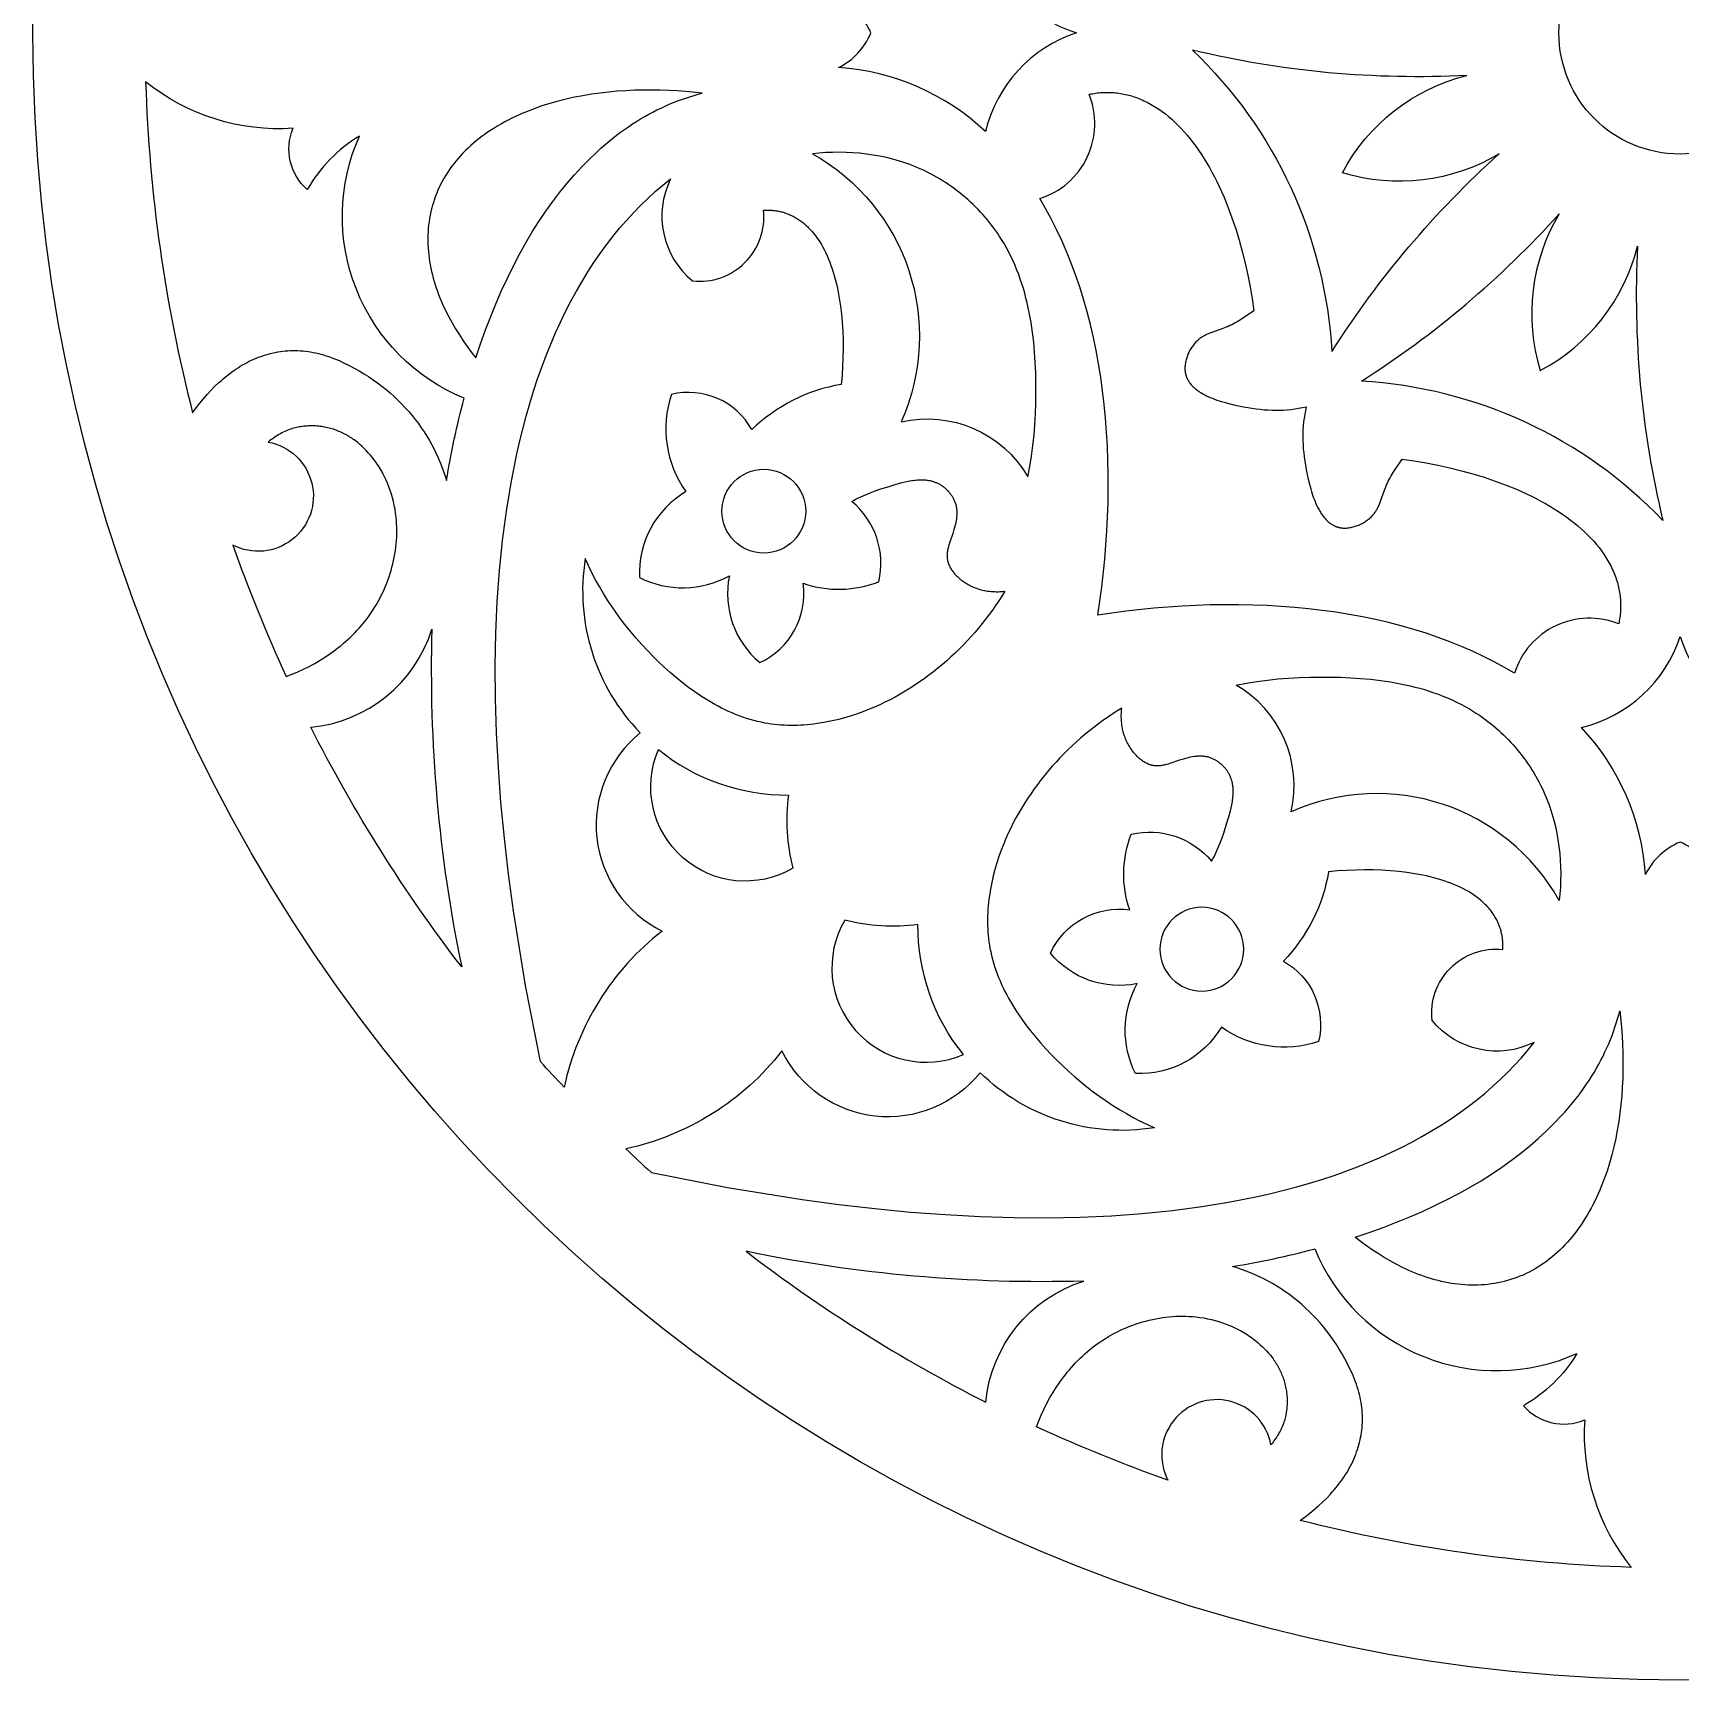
# Model space of a CAD drawing. Extents: x 4084 to 4967, y 642 to 1525.
# Drawn here: x 4084.3 to 4525.8, y 641.6 to 1083.1 of the extents above; entities that cross this region are included whole.
import ezdxf

# ---------------------------------------------------------------- set-up
doc = ezdxf.new("R2010")
doc.units = 0
doc.layers.add('LAYER_1', color=1, linetype='CONTINUOUS')

msp = doc.modelspace()

# ---------------------------------------------------------------- linework, layer by layer
at = {"layer": 'LAYER_1'}
for points in [[(4364.04, 1083.1, 0.262072), (4339.69, 1056.66, 0.173657), (4300.3, 1073.82, 0.181067), (4308.94, 1083.1, 0.181067), (4300.3, 1092.38, 0.173657), (4339.69, 1109.55, 0.262072)], [(4477.36, 1050.72, -0.212453), (4435.33, 1045.62, -0.212453), (4468.66, 1071.73, -0.072646), (4395.1, 1078.52, -0.19036), (4432.49, 997.68, -0.068279)], [(4199.89, 985.17, -0.422668), (4171.87, 1055.47, 0.127435), (4157.88, 1041.14, -0.326761), (4154.1, 1057.54, -0.189007), (4114.55, 1070.02, 0.054597), (4127.13, 981.31), (4128.07, 982.59), (4129.04, 983.84), (4130.03, 985.04), (4131.04, 986.2), (4132.07, 987.32), (4133.13, 988.39), (4134.21, 989.41), (4134.76, 989.9), (4135.31, 990.38), (4135.87, 990.85), (4136.43, 991.3), (4137, 991.75), (4137.58, 992.17), (4138.16, 992.59), (4138.74, 992.99), (4139.33, 993.37), (4139.92, 993.75), (4140.52, 994.1), (4141.12, 994.45), (4141.73, 994.77), (4142.34, 995.09), (4142.96, 995.38), (4143.58, 995.67), (4144.21, 995.93), (4144.83, 996.18), (4145.47, 996.42), (4146.1, 996.64), (4146.74, 996.84), (4147.39, 997.03), (4148.04, 997.2), (4148.69, 997.35), (4149.34, 997.49), (4150, 997.61), (4150.66, 997.71), (4151.32, 997.8), (4151.99, 997.87), (4152.66, 997.92), (4153.33, 997.95), (4154.01, 997.97), (4154.68, 997.97), (4155.36, 997.95), (4156.04, 997.92), (4156.73, 997.87), (4157.41, 997.8), (4158.1, 997.71), (4158.78, 997.6), (4159.47, 997.48), (4160.16, 997.34), (4160.85, 997.18), (4161.54, 997), (4162.24, 996.81), (4162.93, 996.59), (4163.62, 996.36), (4164.32, 996.11), (4165.01, 995.85), (4165.71, 995.57), (4166.4, 995.27), (4167.78, 994.63), (4169.13, 993.96), (4170.46, 993.26), (4171.76, 992.53), (4173.04, 991.77), (4174.28, 990.98), (4175.5, 990.16), (4176.69, 989.31), (4177.85, 988.43), (4178.98, 987.53), (4180.08, 986.6), (4181.14, 985.65), (4182.17, 984.67), (4183.17, 983.67), (4184.14, 982.66), (4185.07, 981.62), (4185.96, 980.56), (4186.82, 979.48), (4187.65, 978.39), (4188.43, 977.28), (4189.19, 976.16), (4189.91, 975.02), (4190.59, 973.87), (4191.24, 972.72), (4191.85, 971.55), (4192.43, 970.37), (4192.97, 969.18), (4193.48, 967.99), (4193.96, 966.79), (4194.4, 965.59), (4194.8, 964.38), (4195.18, 963.18, -0.023045)], [(4369.78, 927.06), (4370.81, 934.51), (4371.62, 942.04), (4372.19, 949.61), (4372.5, 957.2), (4372.56, 961), (4372.56, 964.78), (4372.48, 968.56), (4372.34, 972.33), (4372.12, 976.08), (4371.83, 979.81), (4371.47, 983.51), (4371.04, 987.18), (4370.53, 990.82), (4369.95, 994.42), (4369.3, 997.98), (4368.57, 1001.5), (4367.76, 1004.96), (4366.89, 1008.37), (4365.94, 1011.72), (4364.91, 1015.02), (4363.81, 1018.24), (4362.65, 1021.4), (4361.41, 1024.49), (4360.1, 1027.5), (4358.72, 1030.43), (4357.28, 1033.29), (4355.77, 1036.05), (4354.19, 1038.73, 0.437486), (4367.44, 1066.65), (4367.87, 1066.74), (4368.3, 1066.82), (4368.74, 1066.89), (4369.17, 1066.96), (4369.61, 1067.01), (4370.05, 1067.06), (4370.49, 1067.1), (4370.93, 1067.13), (4371.37, 1067.16), (4371.82, 1067.17), (4372.26, 1067.18), (4372.7, 1067.17), (4373.15, 1067.16), (4373.6, 1067.14), (4374.04, 1067.11), (4374.49, 1067.07), (4374.94, 1067.02), (4375.39, 1066.96), (4375.84, 1066.9), (4376.29, 1066.82), (4376.74, 1066.73), (4377.19, 1066.64), (4377.64, 1066.53), (4378.09, 1066.42), (4378.54, 1066.29), (4378.99, 1066.16), (4379.44, 1066.02), (4379.89, 1065.86), (4380.34, 1065.7), (4380.79, 1065.52), (4381.24, 1065.34), (4381.69, 1065.15), (4382.14, 1064.94), (4382.58, 1064.73), (4383.03, 1064.51), (4383.48, 1064.27), (4383.92, 1064.03), (4384.36, 1063.78), (4384.81, 1063.51), (4385.25, 1063.24), (4386.12, 1062.66), (4387, 1062.05), (4387.86, 1061.39), (4388.72, 1060.69), (4389.57, 1059.96), (4390.42, 1059.19), (4391.25, 1058.37), (4392.07, 1057.52), (4392.89, 1056.63), (4393.69, 1055.71), (4394.48, 1054.74), (4395.26, 1053.75), (4396.03, 1052.71), (4396.78, 1051.64), (4397.52, 1050.54), (4398.25, 1049.4), (4398.96, 1048.24), (4399.66, 1047.04), (4400.34, 1045.81), (4401.01, 1044.55), (4401.65, 1043.27), (4402.29, 1041.95), (4402.9, 1040.61), (4403.5, 1039.25), (4404.65, 1036.45), (4405.72, 1033.57), (4406.72, 1030.61), (4407.64, 1027.59), (4408.49, 1024.5), (4409.27, 1021.38), (4409.97, 1018.21), (4410.59, 1015.02), (4411.14, 1011.8), (4411.62, 1008.58), (4408.01, 1006.22), (4407.08, 1005.66), (4406.61, 1005.4), (4406.14, 1005.14), (4405.66, 1004.9), (4405.18, 1004.66), (4404.68, 1004.44), (4404.19, 1004.22), (4403.71, 1004.04), (4403.23, 1003.86), (4400.3, 1002.84), (4399.82, 1002.66), (4399.35, 1002.46), (4398.89, 1002.25), (4398.66, 1002.14), (4398.43, 1002.03), (4398.21, 1001.9), (4397.99, 1001.78), (4397.77, 1001.65), (4397.55, 1001.51), (4397.34, 1001.37), (4397.14, 1001.22), (4396.93, 1001.06), (4396.73, 1000.9), (4396.62, 1000.8), (4396.51, 1000.7), (4396.29, 1000.5), (4396.07, 1000.28), (4395.87, 1000.06), (4395.67, 999.83), (4395.47, 999.6), (4395.28, 999.35), (4395.1, 999.1), (4394.92, 998.84), (4394.76, 998.58), (4394.59, 998.31), (4394.44, 998.04), (4394.29, 997.76), (4394.16, 997.48), (4394.02, 997.2), (4393.9, 996.91), (4393.79, 996.62), (4393.68, 996.33), (4393.58, 996.04), (4393.49, 995.75), (4393.41, 995.45), (4393.34, 995.16), (4393.28, 994.86), (4393.23, 994.57), (4393.18, 994.27), (4393.15, 993.98), (4393.13, 993.69), (4393.12, 993.55), (4393.12, 993.41), (4393.11, 993.26), (4393.11, 993.12), (4393.12, 992.98), (4393.12, 992.84), (4393.13, 992.7), (4393.14, 992.57), (4393.16, 992.43), (4393.17, 992.29), (4393.19, 992.16), (4393.21, 992.03), (4393.24, 991.9), (4393.27, 991.78), (4393.3, 991.65), (4393.33, 991.52), (4393.36, 991.4), (4393.4, 991.27), (4393.44, 991.15), (4393.48, 991.03), (4393.53, 990.91), (4393.57, 990.79), (4393.62, 990.67), (4393.67, 990.56), (4393.73, 990.44), (4393.78, 990.33), (4393.84, 990.21), (4393.9, 990.1), (4393.97, 989.99), (4394.03, 989.88), (4394.1, 989.77), (4394.17, 989.66), (4394.24, 989.55), (4394.32, 989.44), (4394.47, 989.23), (4394.63, 989.03), (4394.8, 988.82), (4394.98, 988.63), (4395.17, 988.43), (4395.36, 988.24), (4395.56, 988.05), (4395.77, 987.87), (4395.98, 987.69), (4396.2, 987.52), (4396.43, 987.34), (4396.66, 987.18), (4396.9, 987.01), (4397.14, 986.85), (4397.39, 986.69), (4397.65, 986.54), (4397.91, 986.39), (4398.18, 986.24), (4398.72, 985.95), (4399.29, 985.68), (4399.87, 985.42), (4400.46, 985.17), (4401.07, 984.93), (4401.68, 984.71), (4402.31, 984.49), (4402.95, 984.29), (4403.59, 984.1), (4404.89, 983.74), (4406.19, 983.42), (4407.49, 983.14), (4408.77, 982.89), (4409.93, 982.68), (4411.07, 982.5), (4412.18, 982.35), (4413.28, 982.22), (4414.35, 982.12), (4415.41, 982.04), (4416.46, 982), (4417.49, 981.98), (4418.52, 981.99), (4419.54, 982.03), (4420.55, 982.1), (4421.56, 982.2), (4422.57, 982.33), (4423.59, 982.49), (4424.6, 982.68), (4425.62, 982.9), (4425.4, 981.88), (4425.21, 980.87), (4425.05, 979.85), (4424.92, 978.84), (4424.82, 977.83), (4424.75, 976.82), (4424.71, 975.8), (4424.7, 974.77), (4424.72, 973.74), (4424.76, 972.69), (4424.84, 971.63), (4424.94, 970.56), (4425.07, 969.46), (4425.22, 968.35), (4425.4, 967.21), (4425.61, 966.05), (4425.86, 964.77), (4426.14, 963.47), (4426.46, 962.17), (4426.82, 960.87), (4427.01, 960.23), (4427.21, 959.59), (4427.43, 958.96), (4427.65, 958.35), (4427.89, 957.74), (4428.14, 957.15), (4428.4, 956.57), (4428.67, 956), (4428.96, 955.46), (4429.11, 955.19), (4429.26, 954.93), (4429.41, 954.67), (4429.57, 954.42), (4429.73, 954.18), (4429.9, 953.94), (4430.06, 953.71), (4430.24, 953.48), (4430.41, 953.26), (4430.59, 953.05), (4430.77, 952.84), (4430.96, 952.64), (4431.15, 952.45), (4431.35, 952.26), (4431.54, 952.08), (4431.75, 951.91), (4431.95, 951.75), (4432.16, 951.6), (4432.27, 951.52), (4432.38, 951.45), (4432.49, 951.38), (4432.6, 951.31), (4432.71, 951.25), (4432.82, 951.18), (4432.93, 951.12), (4433.05, 951.06), (4433.16, 951.01), (4433.28, 950.95), (4433.39, 950.9), (4433.51, 950.85), (4433.63, 950.81), (4433.75, 950.76), (4433.87, 950.72), (4433.99, 950.68), (4434.12, 950.64), (4434.24, 950.61), (4434.37, 950.58), (4434.5, 950.55), (4434.62, 950.52), (4434.75, 950.49), (4434.88, 950.47), (4435.01, 950.45), (4435.15, 950.44), (4435.29, 950.42), (4435.42, 950.41), (4435.56, 950.4), (4435.7, 950.4), (4435.84, 950.39), (4435.98, 950.39), (4436.13, 950.4), (4436.27, 950.4), (4436.41, 950.41), (4436.7, 950.43), (4436.99, 950.46), (4437.29, 950.51), (4437.58, 950.56), (4437.88, 950.62), (4438.17, 950.69), (4438.47, 950.77), (4438.76, 950.86), (4439.05, 950.96), (4439.34, 951.07), (4439.63, 951.18), (4439.92, 951.3), (4440.2, 951.43), (4440.48, 951.57), (4440.76, 951.72), (4441.03, 951.87), (4441.3, 952.04), (4441.56, 952.2), (4441.82, 952.38), (4442.07, 952.56), (4442.32, 952.75), (4442.55, 952.95), (4442.78, 953.15), (4443, 953.35), (4443.22, 953.57), (4443.42, 953.79), (4443.52, 953.9), (4443.62, 954.01), (4443.78, 954.21), (4443.94, 954.42), (4444.09, 954.62), (4444.23, 954.83), (4444.37, 955.05), (4444.5, 955.27), (4444.62, 955.49), (4444.75, 955.71), (4444.86, 955.94), (4444.97, 956.17), (4445.18, 956.63), (4445.38, 957.1), (4445.56, 957.58), (4446.58, 960.51), (4446.76, 960.99), (4446.94, 961.47), (4447.16, 961.96), (4447.38, 962.46), (4447.62, 962.94), (4447.86, 963.42), (4448.12, 963.89), (4448.38, 964.36), (4448.94, 965.29), (4451.3, 968.9), (4454.52, 968.42), (4457.74, 967.87), (4460.93, 967.25), (4464.1, 966.55), (4467.22, 965.77), (4470.31, 964.92), (4473.33, 964), (4476.29, 963), (4479.17, 961.93), (4481.97, 960.78), (4483.34, 960.18), (4484.67, 959.57), (4485.99, 958.93), (4487.27, 958.29), (4488.53, 957.62), (4489.76, 956.94), (4490.96, 956.24), (4492.12, 955.53), (4493.26, 954.8), (4494.36, 954.06), (4495.43, 953.31), (4496.47, 952.54), (4497.46, 951.76), (4498.43, 950.97), (4499.35, 950.17), (4500.24, 949.35), (4501.09, 948.53), (4501.91, 947.7), (4502.68, 946.85), (4503.41, 946), (4504.11, 945.14), (4504.77, 944.28), (4505.38, 943.4), (4505.96, 942.53), (4506.23, 942.09), (4506.5, 941.64), (4506.75, 941.2), (4506.99, 940.76), (4507.23, 940.31), (4507.45, 939.86), (4507.66, 939.42), (4507.87, 938.97), (4508.06, 938.52), (4508.24, 938.07), (4508.42, 937.62), (4508.58, 937.17), (4508.74, 936.72), (4508.88, 936.27), (4509.01, 935.82), (4509.14, 935.37), (4509.25, 934.92), (4509.36, 934.47), (4509.45, 934.02), (4509.54, 933.57), (4509.62, 933.12), (4509.68, 932.67), (4509.74, 932.22), (4509.79, 931.77), (4509.83, 931.32), (4509.86, 930.88), (4509.88, 930.43), (4509.89, 929.98), (4509.9, 929.54), (4509.89, 929.1), (4509.88, 928.65), (4509.85, 928.21), (4509.82, 927.77), (4509.78, 927.33), (4509.73, 926.89), (4509.68, 926.45), (4509.61, 926.02), (4509.54, 925.58), (4509.46, 925.15), (4509.37, 924.72, 0.437486), (4481.45, 911.47), (4478.77, 913.05), (4476.01, 914.56), (4473.15, 916), (4470.22, 917.38), (4467.21, 918.69), (4464.12, 919.93), (4460.96, 921.09), (4457.74, 922.19), (4454.44, 923.21), (4451.09, 924.17), (4447.68, 925.04), (4444.22, 925.85), (4440.7, 926.58), (4437.14, 927.23), (4433.54, 927.81), (4429.9, 928.32), (4426.23, 928.75), (4422.53, 929.11), (4418.8, 929.4), (4415.05, 929.62), (4411.28, 929.76), (4407.5, 929.84), (4403.72, 929.84), (4399.92, 929.78), (4392.33, 929.47), (4384.76, 928.9), (4377.23, 928.09)], [(4293.29, 1050.72, -0.387941), (4317.07, 978.86, -0.32891), (4351.04, 964.1), (4351.56, 966.89), (4352.01, 969.69), (4352.38, 972.5), (4352.67, 975.33), (4352.89, 978.16), (4353.05, 981.01), (4353.15, 983.88), (4353.19, 986.76), (4353.18, 989.43), (4353.12, 992.12), (4353, 994.81), (4352.82, 997.49), (4352.58, 1000.18), (4352.26, 1002.85), (4351.87, 1005.5), (4351.39, 1008.13), (4351.12, 1009.44), (4350.82, 1010.74), (4350.51, 1012.03), (4350.17, 1013.31), (4349.8, 1014.58), (4349.41, 1015.84), (4348.99, 1017.09), (4348.55, 1018.33), (4348.07, 1019.56), (4347.57, 1020.78), (4347.05, 1021.98), (4346.49, 1023.17), (4345.9, 1024.34), (4345.28, 1025.5), (4344.63, 1026.64), (4343.95, 1027.77), (4343.45, 1028.54), (4342.94, 1029.31), (4342.41, 1030.06), (4341.87, 1030.81), (4341.31, 1031.55), (4340.74, 1032.28), (4340.16, 1033), (4339.56, 1033.71), (4338.94, 1034.4), (4338.32, 1035.09), (4337.68, 1035.77), (4337.03, 1036.43), (4336.36, 1037.08), (4335.68, 1037.72), (4334.99, 1038.35), (4334.29, 1038.97), (4333.58, 1039.57), (4332.86, 1040.16), (4332.12, 1040.73), (4331.38, 1041.3), (4330.62, 1041.85), (4329.85, 1042.38), (4329.08, 1042.9), (4328.29, 1043.41), (4327.5, 1043.9), (4326.7, 1044.37), (4325.89, 1044.83), (4325.07, 1045.27), (4324.24, 1045.7), (4323.41, 1046.11), (4322.56, 1046.51), (4321.71, 1046.88), (4320.88, 1047.24), (4320.03, 1047.57), (4319.18, 1047.89), (4318.33, 1048.2), (4317.46, 1048.49), (4316.6, 1048.76), (4315.73, 1049.01), (4314.85, 1049.26), (4313.09, 1049.69), (4311.31, 1050.07), (4309.53, 1050.38), (4307.73, 1050.64), (4305.92, 1050.84), (4304.11, 1050.98), (4302.3, 1051.07), (4300.49, 1051.11), (4298.68, 1051.09), (4296.88, 1051.02), (4295.08, 1050.89)], [(4252.95, 842.39, 0.174213), (4226.7, 800.54, -0.005671), (4220.36, 807.4), (4216.37, 827.77), (4213.14, 847.76), (4211.82, 857.59), (4210.7, 867.29), (4209.79, 876.85), (4209.09, 886.26), (4208.6, 895.51), (4208.33, 904.59), (4208.27, 913.48), (4208.43, 922.18), (4208.81, 930.69), (4209.4, 938.97), (4210.21, 947.04), (4211.24, 954.88), (4212.49, 962.48), (4213.95, 969.83), (4214.76, 973.42), (4215.63, 976.93), (4216.54, 980.39), (4217.51, 983.78), (4218.53, 987.1), (4219.61, 990.35), (4220.73, 993.54), (4221.91, 996.66), (4223.13, 999.7), (4224.41, 1002.68), (4225.73, 1005.59), (4227.11, 1008.43), (4228.53, 1011.2), (4230, 1013.9), (4231.52, 1016.52), (4233.09, 1019.07), (4234.7, 1021.55), (4236.35, 1023.96), (4238.05, 1026.29), (4239.8, 1028.55), (4241.59, 1030.74), (4243.42, 1032.85), (4245.29, 1034.9), (4247.2, 1036.86), (4249.16, 1038.76), (4251.15, 1040.58), (4253.18, 1042.32), (4255.26, 1044, 0.348975), (4261.1, 1016.65, 0.480384), (4280.15, 1035.58), (4280.46, 1035.59), (4280.78, 1035.6), (4281.1, 1035.61), (4281.41, 1035.61), (4281.73, 1035.6), (4282.04, 1035.59), (4282.35, 1035.57), (4282.67, 1035.54), (4282.98, 1035.51), (4283.29, 1035.47), (4283.6, 1035.43), (4283.91, 1035.38), (4284.21, 1035.32), (4284.52, 1035.26), (4284.83, 1035.19), (4285.13, 1035.11), (4285.43, 1035.02), (4285.73, 1034.93), (4286.03, 1034.84), (4286.33, 1034.73), (4286.63, 1034.62), (4286.93, 1034.5), (4287.22, 1034.38), (4287.51, 1034.25), (4287.8, 1034.11), (4288.09, 1033.96), (4288.38, 1033.81), (4288.66, 1033.65), (4288.95, 1033.49), (4289.23, 1033.31), (4289.51, 1033.13), (4289.78, 1032.95), (4290.06, 1032.75), (4290.33, 1032.55), (4290.6, 1032.34), (4290.87, 1032.13), (4291.14, 1031.9), (4291.4, 1031.68), (4291.66, 1031.44), (4291.92, 1031.2), (4292.17, 1030.95), (4292.43, 1030.69), (4292.68, 1030.42), (4292.92, 1030.15), (4293.17, 1029.87), (4293.41, 1029.59), (4293.88, 1029), (4294.35, 1028.38), (4294.8, 1027.74), (4295.23, 1027.07), (4295.66, 1026.37), (4296.07, 1025.65), (4296.47, 1024.9), (4296.85, 1024.12), (4297.22, 1023.32), (4297.57, 1022.5), (4297.91, 1021.66), (4298.24, 1020.79), (4298.55, 1019.9), (4298.84, 1018.98), (4299.12, 1018.05), (4299.39, 1017.09), (4299.64, 1016.12), (4299.87, 1015.13), (4300.09, 1014.12), (4300.29, 1013.09), (4300.47, 1012.04), (4300.8, 1009.9), (4301.06, 1007.71), (4301.26, 1005.46), (4301.39, 1003.18), (4301.47, 1000.85), (4301.49, 998.5), (4301.45, 996.12), (4301.35, 993.72), (4301.2, 991.31), (4301, 988.9, 0.151207), (4277.02, 976.78, 0.338214), (4255.46, 986.19, 0.239572), (4259.36, 960.15, 0.279084), (4246.93, 937.14, 0.247206), (4271, 937.61, 0.276208), (4279.18, 914.34, 0.330951), (4290.79, 935.58, 0.176903), (4311.05, 936, 0.284816), (4303.82, 957.53), (4304.42, 957.87), (4305.03, 958.19), (4305.64, 958.5), (4306.25, 958.79), (4306.87, 959.07), (4307.5, 959.34), (4308.76, 959.85), (4310.05, 960.33), (4311.36, 960.78), (4314.07, 961.64), (4315.68, 962.13), (4317.32, 962.58), (4318.15, 962.77), (4318.97, 962.95), (4319.38, 963.03), (4319.79, 963.1), (4320.2, 963.16), (4320.61, 963.21), (4321.02, 963.26), (4321.42, 963.29), (4321.83, 963.32), (4322.23, 963.33), (4322.63, 963.33), (4323.03, 963.32), (4323.42, 963.3), (4323.62, 963.28), (4323.82, 963.26), (4324.01, 963.24), (4324.2, 963.21), (4324.4, 963.18), (4324.59, 963.14), (4324.78, 963.1), (4324.97, 963.06), (4325.16, 963.02), (4325.35, 962.97), (4325.54, 962.91), (4325.73, 962.85), (4325.91, 962.79), (4326.1, 962.72), (4326.28, 962.65), (4326.46, 962.58), (4326.64, 962.5), (4326.82, 962.41), (4327.02, 962.32), (4327.2, 962.22), (4327.39, 962.11), (4327.58, 962), (4327.76, 961.89), (4327.94, 961.77), (4328.12, 961.64), (4328.3, 961.51), (4328.47, 961.38), (4328.65, 961.24), (4328.81, 961.1), (4328.98, 960.96), (4329.14, 960.81), (4329.3, 960.66), (4329.46, 960.5), (4329.61, 960.34), (4329.76, 960.18), (4329.91, 960.01), (4330.05, 959.84), (4330.18, 959.67), (4330.32, 959.49), (4330.45, 959.32), (4330.57, 959.13), (4330.69, 958.95), (4330.8, 958.77), (4330.91, 958.58), (4331.02, 958.39), (4331.12, 958.2), (4331.21, 958), (4331.3, 957.81), (4331.38, 957.61), (4331.46, 957.41), (4331.53, 957.2), (4331.6, 956.98), (4331.67, 956.76), (4331.72, 956.54), (4331.77, 956.32), (4331.82, 956.1), (4331.85, 955.87), (4331.88, 955.64), (4331.91, 955.42), (4331.93, 955.19), (4331.94, 954.96), (4331.95, 954.73), (4331.96, 954.5), (4331.95, 954.27), (4331.95, 954.04), (4331.94, 953.8), (4331.92, 953.57), (4331.9, 953.34), (4331.88, 953.1), (4331.85, 952.87), (4331.78, 952.4), (4331.69, 951.92), (4331.59, 951.45), (4331.48, 950.98), (4331.35, 950.51), (4331.21, 950.04), (4330.87, 948.98), (4329.99, 946.37), (4329.84, 945.86), (4329.7, 945.35), (4329.64, 945.09), (4329.58, 944.84), (4329.53, 944.59), (4329.48, 944.33), (4329.44, 944.08), (4329.41, 943.83), (4329.38, 943.58), (4329.36, 943.34), (4329.36, 943.09), (4329.35, 942.97), (4329.35, 942.84), (4329.36, 942.72), (4329.36, 942.6), (4329.37, 942.48), (4329.38, 942.35), (4329.39, 942.23), (4329.41, 942.11), (4329.43, 941.99), (4329.45, 941.87), (4329.47, 941.75), (4329.49, 941.64), (4329.52, 941.52), (4329.55, 941.41), (4329.58, 941.29), (4329.61, 941.18), (4329.65, 941.06), (4329.69, 940.95), (4329.73, 940.84), (4329.77, 940.72), (4329.86, 940.5), (4329.97, 940.28), (4330.07, 940.05), (4330.19, 939.83), (4330.31, 939.62), (4330.45, 939.4), (4330.58, 939.19), (4330.73, 938.98), (4330.88, 938.77), (4331.04, 938.56), (4331.21, 938.36), (4331.38, 938.16), (4331.55, 937.96), (4331.73, 937.77), (4331.92, 937.58), (4332.11, 937.39), (4332.3, 937.21), (4332.5, 937.03), (4332.71, 936.85), (4332.91, 936.68), (4333.12, 936.51), (4333.34, 936.35), (4333.55, 936.19), (4333.77, 936.03), (4334, 935.88), (4334.22, 935.73), (4334.44, 935.59), (4334.75, 935.41), (4335.05, 935.24), (4335.36, 935.07), (4335.67, 934.91), (4335.98, 934.77), (4336.29, 934.63), (4336.61, 934.49), (4336.92, 934.37), (4337.24, 934.25), (4337.56, 934.14), (4337.89, 934.04), (4338.21, 933.94), (4338.54, 933.86), (4338.87, 933.78), (4339.19, 933.7), (4339.52, 933.64), (4339.85, 933.58), (4340.19, 933.52), (4340.52, 933.48), (4340.85, 933.44), (4341.18, 933.41), (4341.52, 933.38), (4341.85, 933.36), (4342.18, 933.35), (4342.52, 933.34), (4342.85, 933.34), (4343.18, 933.34), (4343.52, 933.35), (4344.18, 933.39), (4344.84, 933.45), (4344.04, 932.17), (4343.22, 930.91), (4342.37, 929.65), (4341.5, 928.41), (4340.6, 927.19), (4339.68, 925.97), (4338.74, 924.78), (4337.78, 923.6), (4336.79, 922.44), (4335.78, 921.29), (4334.74, 920.16), (4333.69, 919.05), (4332.61, 917.96), (4331.51, 916.89), (4330.39, 915.84), (4329.26, 914.82), (4328.1, 913.81), (4326.92, 912.83), (4325.72, 911.87), (4324.5, 910.93), (4323.26, 910.02), (4322.01, 909.14), (4320.73, 908.28), (4319.44, 907.44), (4318.13, 906.64), (4316.8, 905.86), (4315.45, 905.11), (4314.09, 904.39), (4312.71, 903.7), (4311.32, 903.03), (4309.9, 902.41), (4308.48, 901.81), (4306.79, 901.15), (4305.08, 900.54), (4303.35, 899.97), (4301.61, 899.46), (4299.86, 899), (4298.1, 898.6), (4296.33, 898.26), (4294.56, 897.97), (4293.68, 897.85), (4292.79, 897.75), (4291.9, 897.66), (4291.01, 897.59), (4290.13, 897.54), (4289.24, 897.5), (4288.36, 897.48), (4287.48, 897.48), (4286.59, 897.5), (4285.72, 897.53), (4284.84, 897.59), (4283.96, 897.66), (4283.09, 897.75), (4282.23, 897.86), (4281.36, 897.99), (4280.5, 898.14), (4279.5, 898.33), (4278.51, 898.56), (4277.53, 898.81), (4276.55, 899.09), (4275.57, 899.39), (4274.6, 899.72), (4273.64, 900.07), (4272.69, 900.44), (4271.74, 900.84), (4270.8, 901.25), (4269.86, 901.69), (4268.94, 902.15), (4268.01, 902.62), (4267.1, 903.12), (4266.19, 903.64), (4265.29, 904.17), (4263.52, 905.28), (4261.77, 906.46), (4260.06, 907.7), (4258.38, 908.99), (4256.73, 910.32), (4255.12, 911.7), (4253.54, 913.12), (4252, 914.57), (4250.45, 916.1), (4248.94, 917.65), (4247.47, 919.23), (4246.05, 920.84), (4244.66, 922.48), (4243.32, 924.14), (4242.02, 925.84), (4240.76, 927.56), (4239.55, 929.3), (4238.38, 931.08), (4237.26, 932.88), (4236.19, 934.7), (4235.16, 936.55), (4234.18, 938.43), (4233.25, 940.33), (4232.37, 942.26, 0.236208), (4247.1, 895.5, 0.54694)], [(4493.44, 1034.64, 0.212453), (4488.34, 992.61, 0.212453), (4514.45, 1025.94, 0.072646), (4521.24, 952.38, 0.19036), (4440.4, 989.77, 0.068279)], [(4147.41, 973.45, -1.162222), (4137.91, 945.85, 0.023123), (4152.24, 910.61), (4153.8, 911.22), (4155.34, 911.87), (4156.86, 912.58), (4158.37, 913.33), (4159.86, 914.13), (4161.32, 914.98), (4162.75, 915.88), (4164.15, 916.83), (4164.84, 917.32), (4165.51, 917.82), (4166.18, 918.34), (4166.85, 918.87), (4167.5, 919.41), (4168.14, 919.96), (4168.77, 920.53), (4169.38, 921.1), (4169.99, 921.69), (4170.59, 922.29), (4171.17, 922.91), (4171.74, 923.53), (4172.3, 924.17), (4172.84, 924.82), (4173.38, 925.48), (4173.89, 926.15), (4174.43, 926.88), (4174.94, 927.62), (4175.45, 928.37), (4175.93, 929.13), (4176.4, 929.91), (4176.85, 930.7), (4177.28, 931.49), (4177.69, 932.3), (4178.09, 933.12), (4178.47, 933.94), (4178.83, 934.78), (4179.17, 935.62), (4179.49, 936.47), (4179.79, 937.33), (4180.07, 938.19), (4180.34, 939.06), (4180.58, 939.93), (4180.81, 940.81), (4181.01, 941.69), (4181.19, 942.58), (4181.35, 943.47), (4181.49, 944.36), (4181.61, 945.26), (4181.71, 946.16), (4181.78, 947.05), (4181.84, 947.95), (4181.87, 948.85), (4181.88, 949.75), (4181.86, 950.65), (4181.83, 951.55), (4181.77, 952.45), (4181.68, 953.34), (4181.55, 954.38), (4181.39, 955.42), (4181.2, 956.45), (4180.97, 957.47), (4180.72, 958.49), (4180.43, 959.5), (4180.1, 960.49), (4179.75, 961.47), (4179.36, 962.44), (4178.94, 963.4), (4178.49, 964.34), (4178.25, 964.81), (4178, 965.27), (4177.75, 965.72), (4177.48, 966.17), (4177.21, 966.62), (4176.93, 967.06), (4176.65, 967.5), (4176.35, 967.93), (4176.05, 968.36), (4175.73, 968.78), (4175.25, 969.4), (4174.75, 970.01), (4174.23, 970.6), (4173.7, 971.18), (4173.14, 971.74), (4172.57, 972.28), (4171.98, 972.8), (4171.38, 973.31), (4170.76, 973.79), (4170.44, 974.02), (4170.12, 974.25), (4169.8, 974.47), (4169.47, 974.68), (4169.14, 974.89), (4168.8, 975.09), (4168.46, 975.29), (4168.12, 975.48), (4167.77, 975.66), (4167.42, 975.84), (4167.07, 976.01), (4166.71, 976.17), (4166.35, 976.32), (4165.98, 976.47), (4165.61, 976.61), (4165.23, 976.74), (4164.86, 976.87), (4164.48, 976.98), (4164.09, 977.09), (4163.71, 977.2), (4163.32, 977.29), (4162.93, 977.38), (4162.53, 977.45), (4162.14, 977.52), (4161.74, 977.58), (4161.35, 977.64), (4160.95, 977.68), (4160.55, 977.72), (4160.15, 977.75), (4159.75, 977.77), (4159.35, 977.78), (4158.95, 977.78), (4158.55, 977.78), (4158.15, 977.77), (4157.76, 977.74), (4157.36, 977.71), (4156.96, 977.67), (4156.57, 977.63), (4156.17, 977.57), (4155.78, 977.5), (4155.39, 977.43), (4155.01, 977.35), (4154.62, 977.25), (4154.24, 977.15), (4153.86, 977.04), (4153.49, 976.92), (4153.07, 976.78), (4152.66, 976.62), (4152.25, 976.45), (4151.85, 976.28), (4151.45, 976.09), (4151.05, 975.89), (4150.67, 975.68), (4150.28, 975.47), (4149.9, 975.24), (4149.53, 975.01), (4149.16, 974.77), (4148.8, 974.52), (4148.44, 974.26), (4148.09, 974), (4147.75, 973.73)], [(4158.83, 896.99, 0.301274), (4191.28, 923.32, 0.05864), (4199.26, 832.75, -0.046215)], [(4525.82, 921.32, 0.262072), (4552.27, 896.97, 0.173657), (4535.1, 857.58, 0.181067), (4525.82, 866.22, 0.181067), (4516.54, 857.58, 0.173657), (4499.38, 896.97, 0.262072)], [(4493.44, 850.57, 0.387941), (4421.58, 874.35, 0.32891), (4406.82, 908.32), (4409.61, 908.84), (4412.41, 909.29), (4415.22, 909.66), (4418.05, 909.95), (4420.88, 910.17), (4423.73, 910.33), (4426.6, 910.43), (4429.48, 910.47), (4432.15, 910.46), (4434.84, 910.4), (4437.53, 910.28), (4440.21, 910.1), (4442.9, 909.86), (4445.57, 909.54), (4448.22, 909.15), (4450.85, 908.67), (4452.16, 908.4), (4453.46, 908.1), (4454.75, 907.79), (4456.03, 907.45), (4457.3, 907.08), (4458.56, 906.69), (4459.81, 906.27), (4461.05, 905.83), (4462.28, 905.35), (4463.5, 904.85), (4464.7, 904.33), (4465.89, 903.77), (4467.06, 903.18), (4468.22, 902.56), (4469.36, 901.91), (4470.49, 901.23), (4471.26, 900.73), (4472.03, 900.22), (4472.78, 899.69), (4473.53, 899.15), (4474.27, 898.59), (4475, 898.02), (4475.72, 897.44), (4476.43, 896.84), (4477.12, 896.22), (4477.81, 895.6), (4478.49, 894.96), (4479.15, 894.31), (4479.8, 893.64), (4480.44, 892.96), (4481.07, 892.27), (4481.69, 891.57), (4482.29, 890.86), (4482.88, 890.14), (4483.45, 889.4), (4484.02, 888.66), (4484.57, 887.9), (4485.1, 887.13), (4485.62, 886.36), (4486.13, 885.57), (4486.62, 884.78), (4487.09, 883.98), (4487.55, 883.17), (4487.99, 882.35), (4488.42, 881.52), (4488.83, 880.69), (4489.23, 879.84), (4489.6, 878.99), (4489.96, 878.16), (4490.29, 877.31), (4490.61, 876.46), (4490.92, 875.61), (4491.21, 874.74), (4491.48, 873.88), (4491.73, 873.01), (4491.98, 872.13), (4492.41, 870.37), (4492.79, 868.59), (4493.1, 866.81), (4493.36, 865.01), (4493.56, 863.2), (4493.7, 861.39), (4493.79, 859.58), (4493.83, 857.77), (4493.81, 855.96), (4493.74, 854.16), (4493.61, 852.36)], [(4285.11, 810.23, -0.174213), (4243.26, 783.98, 0.005671), (4250.12, 777.64), (4270.49, 773.65), (4290.48, 770.42), (4300.31, 769.1), (4310.01, 767.98), (4319.57, 767.07), (4328.98, 766.37), (4338.23, 765.88), (4347.31, 765.61), (4356.2, 765.55), (4364.91, 765.71), (4373.41, 766.08), (4381.69, 766.68), (4389.76, 767.49), (4397.6, 768.52), (4405.2, 769.77), (4412.55, 771.23), (4416.14, 772.04), (4419.65, 772.91), (4423.11, 773.82), (4426.5, 774.79), (4429.82, 775.81), (4433.07, 776.89), (4436.26, 778.01), (4439.38, 779.19), (4442.42, 780.41), (4445.4, 781.69), (4448.31, 783.01), (4451.15, 784.39), (4453.92, 785.81), (4456.62, 787.28), (4459.24, 788.8), (4461.79, 790.37), (4464.27, 791.98), (4466.68, 793.63), (4469.01, 795.33), (4471.27, 797.08), (4473.46, 798.87), (4475.57, 800.7), (4477.62, 802.57), (4479.58, 804.48), (4481.48, 806.44), (4483.3, 808.43), (4485.04, 810.46), (4486.72, 812.54, -0.348975), (4459.37, 818.38, -0.480384), (4478.3, 837.43), (4478.31, 837.74), (4478.32, 838.06), (4478.33, 838.38), (4478.33, 838.69), (4478.32, 839.01), (4478.31, 839.32), (4478.29, 839.63), (4478.26, 839.95), (4478.23, 840.26), (4478.19, 840.57), (4478.15, 840.88), (4478.1, 841.19), (4478.04, 841.49), (4477.98, 841.8), (4477.91, 842.11), (4477.83, 842.41), (4477.74, 842.71), (4477.65, 843.01), (4477.56, 843.31), (4477.45, 843.61), (4477.34, 843.91), (4477.22, 844.21), (4477.1, 844.5), (4476.97, 844.79), (4476.83, 845.08), (4476.68, 845.37), (4476.53, 845.66), (4476.37, 845.94), (4476.21, 846.23), (4476.03, 846.51), (4475.85, 846.79), (4475.67, 847.06), (4475.47, 847.34), (4475.27, 847.61), (4475.06, 847.88), (4474.85, 848.15), (4474.62, 848.42), (4474.4, 848.68), (4474.16, 848.94), (4473.92, 849.2), (4473.67, 849.45), (4473.41, 849.7), (4473.14, 849.95), (4472.87, 850.2), (4472.59, 850.45), (4472.31, 850.69), (4471.72, 851.16), (4471.1, 851.63), (4470.46, 852.08), (4469.79, 852.51), (4469.09, 852.94), (4468.37, 853.35), (4467.62, 853.75), (4466.84, 854.13), (4466.04, 854.5), (4465.22, 854.85), (4464.38, 855.19), (4463.51, 855.52), (4462.62, 855.83), (4461.7, 856.12), (4460.77, 856.4), (4459.81, 856.67), (4458.84, 856.92), (4457.85, 857.15), (4456.84, 857.37), (4455.81, 857.57), (4454.76, 857.75), (4452.62, 858.08), (4450.43, 858.34), (4448.18, 858.54), (4445.9, 858.67), (4443.57, 858.75), (4441.22, 858.77), (4438.84, 858.73), (4436.44, 858.63), (4434.03, 858.48), (4431.62, 858.28, -0.151207), (4419.5, 834.3, -0.338214), (4428.91, 812.74, -0.239572), (4402.87, 816.64, -0.279084), (4379.86, 804.21, -0.247206), (4380.33, 828.28, -0.276208), (4357.06, 836.46, -0.330951), (4378.3, 848.07, -0.176903), (4378.72, 868.33, -0.284816), (4400.25, 861.1), (4400.59, 861.7), (4400.91, 862.31), (4401.22, 862.92), (4401.51, 863.53), (4401.79, 864.15), (4402.06, 864.78), (4402.57, 866.04), (4403.05, 867.33), (4403.5, 868.64), (4404.36, 871.35), (4404.85, 872.96), (4405.3, 874.6), (4405.49, 875.43), (4405.67, 876.25), (4405.75, 876.66), (4405.82, 877.07), (4405.88, 877.48), (4405.93, 877.89), (4405.98, 878.3), (4406.01, 878.7), (4406.04, 879.11), (4406.05, 879.51), (4406.05, 879.91), (4406.04, 880.31), (4406.02, 880.7), (4406, 880.9), (4405.98, 881.1), (4405.96, 881.29), (4405.93, 881.48), (4405.9, 881.68), (4405.86, 881.87), (4405.82, 882.06), (4405.78, 882.25), (4405.74, 882.44), (4405.69, 882.63), (4405.63, 882.82), (4405.57, 883.01), (4405.51, 883.19), (4405.44, 883.38), (4405.37, 883.56), (4405.3, 883.74), (4405.22, 883.92), (4405.13, 884.1), (4405.04, 884.3), (4404.94, 884.48), (4404.83, 884.67), (4404.72, 884.86), (4404.61, 885.04), (4404.49, 885.22), (4404.36, 885.4), (4404.23, 885.58), (4404.1, 885.75), (4403.96, 885.93), (4403.82, 886.09), (4403.68, 886.26), (4403.53, 886.42), (4403.38, 886.58), (4403.22, 886.74), (4403.06, 886.89), (4402.9, 887.04), (4402.73, 887.19), (4402.56, 887.33), (4402.39, 887.46), (4402.21, 887.6), (4402.04, 887.73), (4401.86, 887.85), (4401.67, 887.97), (4401.49, 888.08), (4401.3, 888.19), (4401.11, 888.3), (4400.92, 888.4), (4400.72, 888.49), (4400.53, 888.58), (4400.33, 888.66), (4400.13, 888.74), (4399.92, 888.81), (4399.7, 888.88), (4399.48, 888.95), (4399.26, 889), (4399.04, 889.05), (4398.82, 889.1), (4398.59, 889.13), (4398.36, 889.16), (4398.14, 889.19), (4397.91, 889.21), (4397.68, 889.22), (4397.45, 889.23), (4397.22, 889.24), (4396.99, 889.23), (4396.76, 889.23), (4396.52, 889.22), (4396.29, 889.2), (4396.06, 889.18), (4395.82, 889.16), (4395.59, 889.13), (4395.12, 889.06), (4394.64, 888.97), (4394.17, 888.87), (4393.7, 888.76), (4393.23, 888.63), (4392.76, 888.49), (4391.7, 888.15), (4389.09, 887.27), (4388.58, 887.12), (4388.07, 886.98), (4387.81, 886.92), (4387.56, 886.86), (4387.31, 886.81), (4387.05, 886.76), (4386.8, 886.72), (4386.55, 886.69), (4386.3, 886.66), (4386.06, 886.64), (4385.81, 886.64), (4385.69, 886.63), (4385.56, 886.63), (4385.44, 886.64), (4385.32, 886.64), (4385.2, 886.65), (4385.07, 886.66), (4384.95, 886.67), (4384.83, 886.69), (4384.71, 886.71), (4384.59, 886.73), (4384.47, 886.75), (4384.36, 886.77), (4384.24, 886.8), (4384.13, 886.83), (4384.01, 886.86), (4383.9, 886.89), (4383.78, 886.93), (4383.67, 886.97), (4383.56, 887.01), (4383.44, 887.05), (4383.22, 887.14), (4383, 887.25), (4382.77, 887.35), (4382.55, 887.47), (4382.34, 887.59), (4382.12, 887.73), (4381.91, 887.86), (4381.7, 888.01), (4381.49, 888.16), (4381.28, 888.32), (4381.08, 888.49), (4380.88, 888.66), (4380.69, 888.83), (4380.49, 889.01), (4380.3, 889.2), (4380.11, 889.39), (4379.93, 889.58), (4379.75, 889.78), (4379.57, 889.99), (4379.4, 890.19), (4379.23, 890.4), (4379.07, 890.62), (4378.91, 890.83), (4378.75, 891.05), (4378.6, 891.28), (4378.45, 891.5), (4378.31, 891.72), (4378.13, 892.03), (4377.96, 892.33), (4377.79, 892.64), (4377.64, 892.95), (4377.49, 893.26), (4377.35, 893.57), (4377.21, 893.89), (4377.09, 894.2), (4376.97, 894.52), (4376.86, 894.84), (4376.76, 895.17), (4376.66, 895.49), (4376.58, 895.82), (4376.5, 896.15), (4376.42, 896.47), (4376.36, 896.8), (4376.3, 897.13), (4376.24, 897.47), (4376.2, 897.8), (4376.16, 898.13), (4376.13, 898.46), (4376.1, 898.8), (4376.08, 899.13), (4376.07, 899.46), (4376.06, 899.8), (4376.06, 900.13), (4376.06, 900.46), (4376.07, 900.8), (4376.11, 901.46), (4376.17, 902.12), (4374.89, 901.32), (4373.63, 900.5), (4372.37, 899.65), (4371.13, 898.78), (4369.91, 897.88), (4368.69, 896.96), (4367.5, 896.02), (4366.32, 895.06), (4365.16, 894.07), (4364.01, 893.06), (4362.88, 892.02), (4361.77, 890.97), (4360.68, 889.89), (4359.61, 888.79), (4358.56, 887.67), (4357.54, 886.54), (4356.53, 885.38), (4355.55, 884.2), (4354.59, 883), (4353.65, 881.78), (4352.74, 880.54), (4351.86, 879.29), (4351, 878.01), (4350.16, 876.72), (4349.36, 875.41), (4348.58, 874.08), (4347.83, 872.73), (4347.11, 871.37), (4346.42, 869.99), (4345.75, 868.6), (4345.13, 867.18), (4344.53, 865.76), (4343.87, 864.07), (4343.26, 862.36), (4342.69, 860.63), (4342.18, 858.89), (4341.72, 857.14), (4341.32, 855.38), (4340.98, 853.61), (4340.69, 851.84), (4340.57, 850.96), (4340.47, 850.07), (4340.38, 849.18), (4340.31, 848.29), (4340.26, 847.41), (4340.22, 846.52), (4340.2, 845.64), (4340.2, 844.75), (4340.22, 843.87), (4340.25, 843), (4340.31, 842.12), (4340.38, 841.24), (4340.47, 840.37), (4340.58, 839.51), (4340.71, 838.64), (4340.86, 837.78), (4341.05, 836.78), (4341.28, 835.79), (4341.53, 834.81), (4341.81, 833.83), (4342.11, 832.85), (4342.44, 831.88), (4342.79, 830.92), (4343.16, 829.97), (4343.56, 829.02), (4343.97, 828.08), (4344.41, 827.14), (4344.87, 826.22), (4345.34, 825.29), (4345.84, 824.38), (4346.36, 823.47), (4346.89, 822.57), (4348, 820.8), (4349.18, 819.05), (4350.42, 817.34), (4351.71, 815.66), (4353.04, 814.01), (4354.42, 812.4), (4355.84, 810.82), (4357.29, 809.28), (4358.82, 807.73), (4360.37, 806.22), (4361.95, 804.75), (4363.56, 803.33), (4365.2, 801.94), (4366.86, 800.6), (4368.56, 799.3), (4370.28, 798.04), (4372.02, 796.83), (4373.8, 795.66), (4375.6, 794.54), (4377.42, 793.47), (4379.27, 792.44), (4381.15, 791.46), (4383.05, 790.53), (4384.98, 789.65, -0.236208), (4338.22, 804.38, -0.54694)], [(4288, 859.21, -0.723097), (4251.98, 891.03, 0.173533), (4286.82, 878.83, 0.092314)], [(4301.93, 845.28, 0.723097), (4333.75, 809.26, -0.173533), (4321.55, 844.1, -0.092314)], [(4339.71, 716.11, -0.301274), (4366.04, 748.56, -0.05864), (4275.47, 756.54, 0.046215)], [(4427.89, 757.17, 0.422668), (4498.19, 729.15, -0.127435), (4483.86, 715.16, 0.326761), (4500.26, 711.38, 0.189007), (4512.74, 671.83, -0.054597), (4424.03, 684.41), (4425.31, 685.35), (4426.56, 686.32), (4427.76, 687.31), (4428.92, 688.32), (4430.04, 689.35), (4431.11, 690.41), (4432.13, 691.49), (4432.62, 692.04), (4433.1, 692.59), (4433.57, 693.15), (4434.02, 693.71), (4434.47, 694.28), (4434.89, 694.86), (4435.31, 695.44), (4435.71, 696.02), (4436.09, 696.61), (4436.47, 697.2), (4436.82, 697.8), (4437.17, 698.4), (4437.49, 699.01), (4437.81, 699.62), (4438.1, 700.24), (4438.39, 700.86), (4438.65, 701.49), (4438.9, 702.11), (4439.14, 702.75), (4439.36, 703.38), (4439.56, 704.02), (4439.75, 704.67), (4439.92, 705.32), (4440.07, 705.97), (4440.21, 706.62), (4440.33, 707.28), (4440.43, 707.94), (4440.52, 708.6), (4440.59, 709.27), (4440.64, 709.94), (4440.67, 710.61), (4440.69, 711.29), (4440.69, 711.96), (4440.67, 712.64), (4440.64, 713.32), (4440.59, 714.01), (4440.52, 714.69), (4440.43, 715.38), (4440.32, 716.06), (4440.2, 716.75), (4440.06, 717.44), (4439.9, 718.13), (4439.72, 718.82), (4439.53, 719.52), (4439.31, 720.21), (4439.08, 720.9), (4438.83, 721.6), (4438.57, 722.29), (4438.29, 722.99), (4437.99, 723.68), (4437.35, 725.06), (4436.68, 726.41), (4435.98, 727.74), (4435.25, 729.04), (4434.49, 730.32), (4433.7, 731.56), (4432.88, 732.78), (4432.03, 733.97), (4431.15, 735.13), (4430.25, 736.26), (4429.32, 737.36), (4428.37, 738.42), (4427.39, 739.45), (4426.39, 740.45), (4425.38, 741.42), (4424.34, 742.35), (4423.28, 743.24), (4422.2, 744.1), (4421.11, 744.93), (4420, 745.71), (4418.88, 746.47), (4417.74, 747.19), (4416.59, 747.87), (4415.44, 748.52), (4414.27, 749.13), (4413.09, 749.71), (4411.9, 750.25), (4410.71, 750.76), (4409.51, 751.24), (4408.31, 751.68), (4407.1, 752.08), (4405.9, 752.46, 0.023045)], [(4416.17, 704.69, 1.162222), (4388.57, 695.19, -0.023123), (4353.33, 709.52), (4353.94, 711.08), (4354.59, 712.62), (4355.3, 714.14), (4356.05, 715.65), (4356.85, 717.14), (4357.7, 718.6), (4358.6, 720.03), (4359.55, 721.43), (4360.04, 722.12), (4360.54, 722.79), (4361.06, 723.46), (4361.59, 724.13), (4362.13, 724.78), (4362.68, 725.42), (4363.25, 726.05), (4363.82, 726.66), (4364.41, 727.27), (4365.01, 727.87), (4365.63, 728.45), (4366.25, 729.02), (4366.89, 729.58), (4367.54, 730.12), (4368.2, 730.66), (4368.87, 731.17), (4369.6, 731.71), (4370.34, 732.22), (4371.09, 732.73), (4371.85, 733.21), (4372.63, 733.68), (4373.42, 734.13), (4374.21, 734.56), (4375.02, 734.97), (4375.84, 735.37), (4376.66, 735.75), (4377.5, 736.11), (4378.34, 736.45), (4379.19, 736.77), (4380.05, 737.07), (4380.91, 737.35), (4381.78, 737.62), (4382.65, 737.86), (4383.53, 738.09), (4384.41, 738.29), (4385.3, 738.47), (4386.19, 738.63), (4387.08, 738.77), (4387.98, 738.89), (4388.88, 738.99), (4389.77, 739.06), (4390.67, 739.12), (4391.57, 739.15), (4392.47, 739.16), (4393.37, 739.14), (4394.27, 739.11), (4395.17, 739.05), (4396.06, 738.96), (4397.1, 738.83), (4398.14, 738.67), (4399.17, 738.48), (4400.19, 738.25), (4401.21, 738), (4402.22, 737.71), (4403.21, 737.38), (4404.19, 737.03), (4405.16, 736.64), (4406.12, 736.22), (4407.06, 735.77), (4407.53, 735.53), (4407.99, 735.28), (4408.44, 735.03), (4408.89, 734.76), (4409.34, 734.49), (4409.78, 734.21), (4410.22, 733.93), (4410.65, 733.63), (4411.08, 733.33), (4411.5, 733.01), (4412.12, 732.53), (4412.73, 732.03), (4413.32, 731.51), (4413.9, 730.98), (4414.46, 730.42), (4415, 729.85), (4415.52, 729.26), (4416.03, 728.66), (4416.51, 728.04), (4416.74, 727.72), (4416.97, 727.4), (4417.19, 727.08), (4417.4, 726.75), (4417.61, 726.42), (4417.81, 726.08), (4418.01, 725.74), (4418.2, 725.4), (4418.38, 725.05), (4418.56, 724.7), (4418.73, 724.35), (4418.89, 723.99), (4419.04, 723.63), (4419.19, 723.26), (4419.33, 722.89), (4419.46, 722.51), (4419.59, 722.14), (4419.7, 721.76), (4419.81, 721.37), (4419.92, 720.99), (4420.01, 720.6), (4420.1, 720.21), (4420.17, 719.81), (4420.24, 719.42), (4420.3, 719.02), (4420.36, 718.63), (4420.4, 718.23), (4420.44, 717.83), (4420.47, 717.43), (4420.49, 717.03), (4420.5, 716.63), (4420.5, 716.23), (4420.5, 715.83), (4420.49, 715.43), (4420.46, 715.04), (4420.43, 714.64), (4420.39, 714.24), (4420.35, 713.85), (4420.29, 713.45), (4420.22, 713.06), (4420.15, 712.67), (4420.07, 712.29), (4419.97, 711.9), (4419.87, 711.52), (4419.76, 711.14), (4419.64, 710.77), (4419.5, 710.35), (4419.34, 709.94), (4419.17, 709.53), (4419, 709.13), (4418.81, 708.73), (4418.61, 708.33), (4418.4, 707.95), (4418.19, 707.56), (4417.96, 707.18), (4417.73, 706.81), (4417.49, 706.44), (4417.24, 706.08), (4416.98, 705.72), (4416.72, 705.37), (4416.45, 705.03)]]:
    msp.add_lwpolyline(points, format="xyb", close=True, dxfattribs=at)
for points in [[(4263.74, 1066.96), (4259.3, 1067.4), (4257.05, 1067.56), (4254.78, 1067.68), (4252.5, 1067.76), (4250.2, 1067.79), (4247.89, 1067.78), (4245.58, 1067.72), (4243.27, 1067.61), (4240.95, 1067.46), (4238.64, 1067.24), (4236.34, 1066.98), (4234.05, 1066.66), (4231.77, 1066.28), (4229.51, 1065.85), (4227.28, 1065.35), (4225.08, 1064.8), (4222.91, 1064.19), (4220.77, 1063.52), (4218.68, 1062.79), (4216.63, 1061.99), (4215.63, 1061.57), (4214.64, 1061.14), (4213.66, 1060.69), (4212.7, 1060.23), (4211.75, 1059.75), (4210.81, 1059.25), (4209.9, 1058.74), (4208.99, 1058.22), (4208.11, 1057.68), (4207.24, 1057.13), (4206.39, 1056.57), (4205.56, 1055.99), (4204.74, 1055.4), (4203.95, 1054.79), (4203.17, 1054.17), (4202.42, 1053.54), (4201.68, 1052.89), (4200.97, 1052.23), (4200.27, 1051.56), (4199.6, 1050.88), (4198.95, 1050.18), (4198.32, 1049.48), (4197.71, 1048.76), (4197.13, 1048.03), (4196.56, 1047.29), (4196.03, 1046.54), (4195.51, 1045.78), (4195.02, 1045.01), (4194.55, 1044.23), (4194.1, 1043.44), (4193.68, 1042.64), (4193.29, 1041.83), (4192.91, 1041.02), (4192.56, 1040.19), (4192.24, 1039.36), (4191.94, 1038.53), (4191.66, 1037.68), (4191.41, 1036.83), (4191.18, 1035.98), (4190.98, 1035.12), (4190.79, 1034.25), (4190.64, 1033.38), (4190.5, 1032.51), (4190.39, 1031.63), (4190.31, 1030.75), (4190.24, 1029.86), (4190.2, 1028.98), (4190.18, 1028.09), (4190.19, 1027.2), (4190.22, 1026.3), (4190.26, 1025.41), (4190.33, 1024.52), (4190.43, 1023.62), (4190.54, 1022.73), (4190.67, 1021.84), (4190.83, 1020.95), (4191, 1020.05), (4191.19, 1019.17), (4191.41, 1018.28), (4191.64, 1017.39), (4191.89, 1016.51), (4192.16, 1015.63), (4192.45, 1014.75), (4192.75, 1013.88), (4193.07, 1013.01), (4193.41, 1012.14), (4193.77, 1011.28), (4194.14, 1010.43), (4194.93, 1008.73), (4195.77, 1007.05), (4196.67, 1005.39), (4197.63, 1003.76), (4198.63, 1002.15), (4199.68, 1000.57), (4200.77, 999.02), (4201.9, 997.49), (4203.06, 996), (4204.33, 999.79), (4205.65, 1003.5), (4207.04, 1007.12), (4208.48, 1010.64), (4209.97, 1014.07), (4211.52, 1017.41), (4213.11, 1020.65), (4214.76, 1023.78), (4216.45, 1026.82), (4218.19, 1029.75), (4219.97, 1032.57), (4221.79, 1035.29), (4223.65, 1037.9), (4225.55, 1040.41), (4227.49, 1042.8), (4229.46, 1045.08), (4231.46, 1047.25), (4233.48, 1049.31), (4235.54, 1051.27), (4236.58, 1052.2), (4237.62, 1053.11), (4238.67, 1053.99), (4239.72, 1054.84), (4240.78, 1055.67), (4241.84, 1056.47), (4242.91, 1057.24), (4243.98, 1057.98), (4245.06, 1058.7), (4246.14, 1059.39), (4247.22, 1060.05), (4248.31, 1060.69), (4249.4, 1061.3), (4250.49, 1061.89), (4251.59, 1062.45), (4252.69, 1062.98), (4253.79, 1063.49), (4254.89, 1063.98), (4255.99, 1064.44), (4257.1, 1064.87), (4258.2, 1065.28), (4259.31, 1065.66), (4260.42, 1066.02), (4261.53, 1066.36), (4262.63, 1066.67)], [(4509.68, 821.02), (4510.12, 816.58), (4510.28, 814.33), (4510.4, 812.06), (4510.48, 809.78), (4510.51, 807.48), (4510.5, 805.17), (4510.44, 802.86), (4510.33, 800.55), (4510.18, 798.23), (4509.96, 795.92), (4509.7, 793.62), (4509.38, 791.33), (4509, 789.05), (4508.57, 786.79), (4508.07, 784.56), (4507.52, 782.36), (4506.91, 780.19), (4506.24, 778.05), (4505.51, 775.96), (4504.71, 773.91), (4504.29, 772.91), (4503.86, 771.92), (4503.41, 770.94), (4502.95, 769.98), (4502.47, 769.03), (4501.97, 768.09), (4501.47, 767.18), (4500.94, 766.27), (4500.4, 765.39), (4499.85, 764.52), (4499.29, 763.67), (4498.71, 762.84), (4498.12, 762.02), (4497.51, 761.23), (4496.89, 760.45), (4496.26, 759.7), (4495.61, 758.96), (4494.95, 758.25), (4494.28, 757.55), (4493.6, 756.88), (4492.9, 756.23), (4492.2, 755.6), (4491.48, 754.99), (4490.75, 754.41), (4490.01, 753.84), (4489.26, 753.31), (4488.5, 752.79), (4487.73, 752.3), (4486.95, 751.83), (4486.16, 751.38), (4485.36, 750.96), (4484.55, 750.57), (4483.74, 750.19), (4482.91, 749.84), (4482.08, 749.52), (4481.25, 749.22), (4480.4, 748.94), (4479.55, 748.69), (4478.7, 748.46), (4477.84, 748.26), (4476.97, 748.07), (4476.1, 747.92), (4475.23, 747.78), (4474.35, 747.67), (4473.47, 747.59), (4472.58, 747.52), (4471.7, 747.48), (4470.81, 747.46), (4469.92, 747.47), (4469.02, 747.5), (4468.13, 747.54), (4467.24, 747.61), (4466.34, 747.71), (4465.45, 747.82), (4464.56, 747.95), (4463.67, 748.11), (4462.77, 748.28), (4461.89, 748.47), (4461, 748.69), (4460.11, 748.92), (4459.23, 749.17), (4458.35, 749.44), (4457.47, 749.73), (4456.6, 750.03), (4455.73, 750.35), (4454.86, 750.69), (4454, 751.05), (4453.15, 751.42), (4451.45, 752.21), (4449.77, 753.05), (4448.11, 753.95), (4446.48, 754.91), (4444.87, 755.91), (4443.29, 756.96), (4441.74, 758.05), (4440.21, 759.18), (4438.72, 760.34), (4442.51, 761.61), (4446.22, 762.93), (4449.84, 764.32), (4453.36, 765.76), (4456.79, 767.25), (4460.13, 768.8), (4463.37, 770.39), (4466.5, 772.04), (4469.54, 773.73), (4472.47, 775.47), (4475.29, 777.25), (4478.01, 779.07), (4480.62, 780.93), (4483.13, 782.83), (4485.52, 784.77), (4487.8, 786.74), (4489.97, 788.74), (4492.03, 790.76), (4493.99, 792.82), (4494.92, 793.86), (4495.83, 794.9), (4496.71, 795.95), (4497.56, 797), (4498.39, 798.06), (4499.19, 799.12), (4499.96, 800.19), (4500.7, 801.26), (4501.42, 802.34), (4502.11, 803.42), (4502.77, 804.5), (4503.41, 805.59), (4504.02, 806.68), (4504.61, 807.77), (4505.17, 808.87), (4505.7, 809.97), (4506.21, 811.07), (4506.7, 812.17), (4507.16, 813.27), (4507.59, 814.38), (4508, 815.48), (4508.38, 816.59), (4508.74, 817.7), (4509.08, 818.81), (4509.39, 819.91)]]:
    msp.add_lwpolyline(points, close=True, dxfattribs=at)
for centre, radius in [((4525.82, 1083.1), 441.48), ((4525.82, 1083.1), 32.47), ((4280.23, 954.91), 11.24)]:
    msp.add_circle(centre, radius, dxfattribs=at)
at = {"layer": 'LAYER_1', "extrusion": (0, 0, -1)}
msp.add_circle((-4397.63, 837.51), 11.24, dxfattribs=at)

doc.saveas('drawing.dxf')
